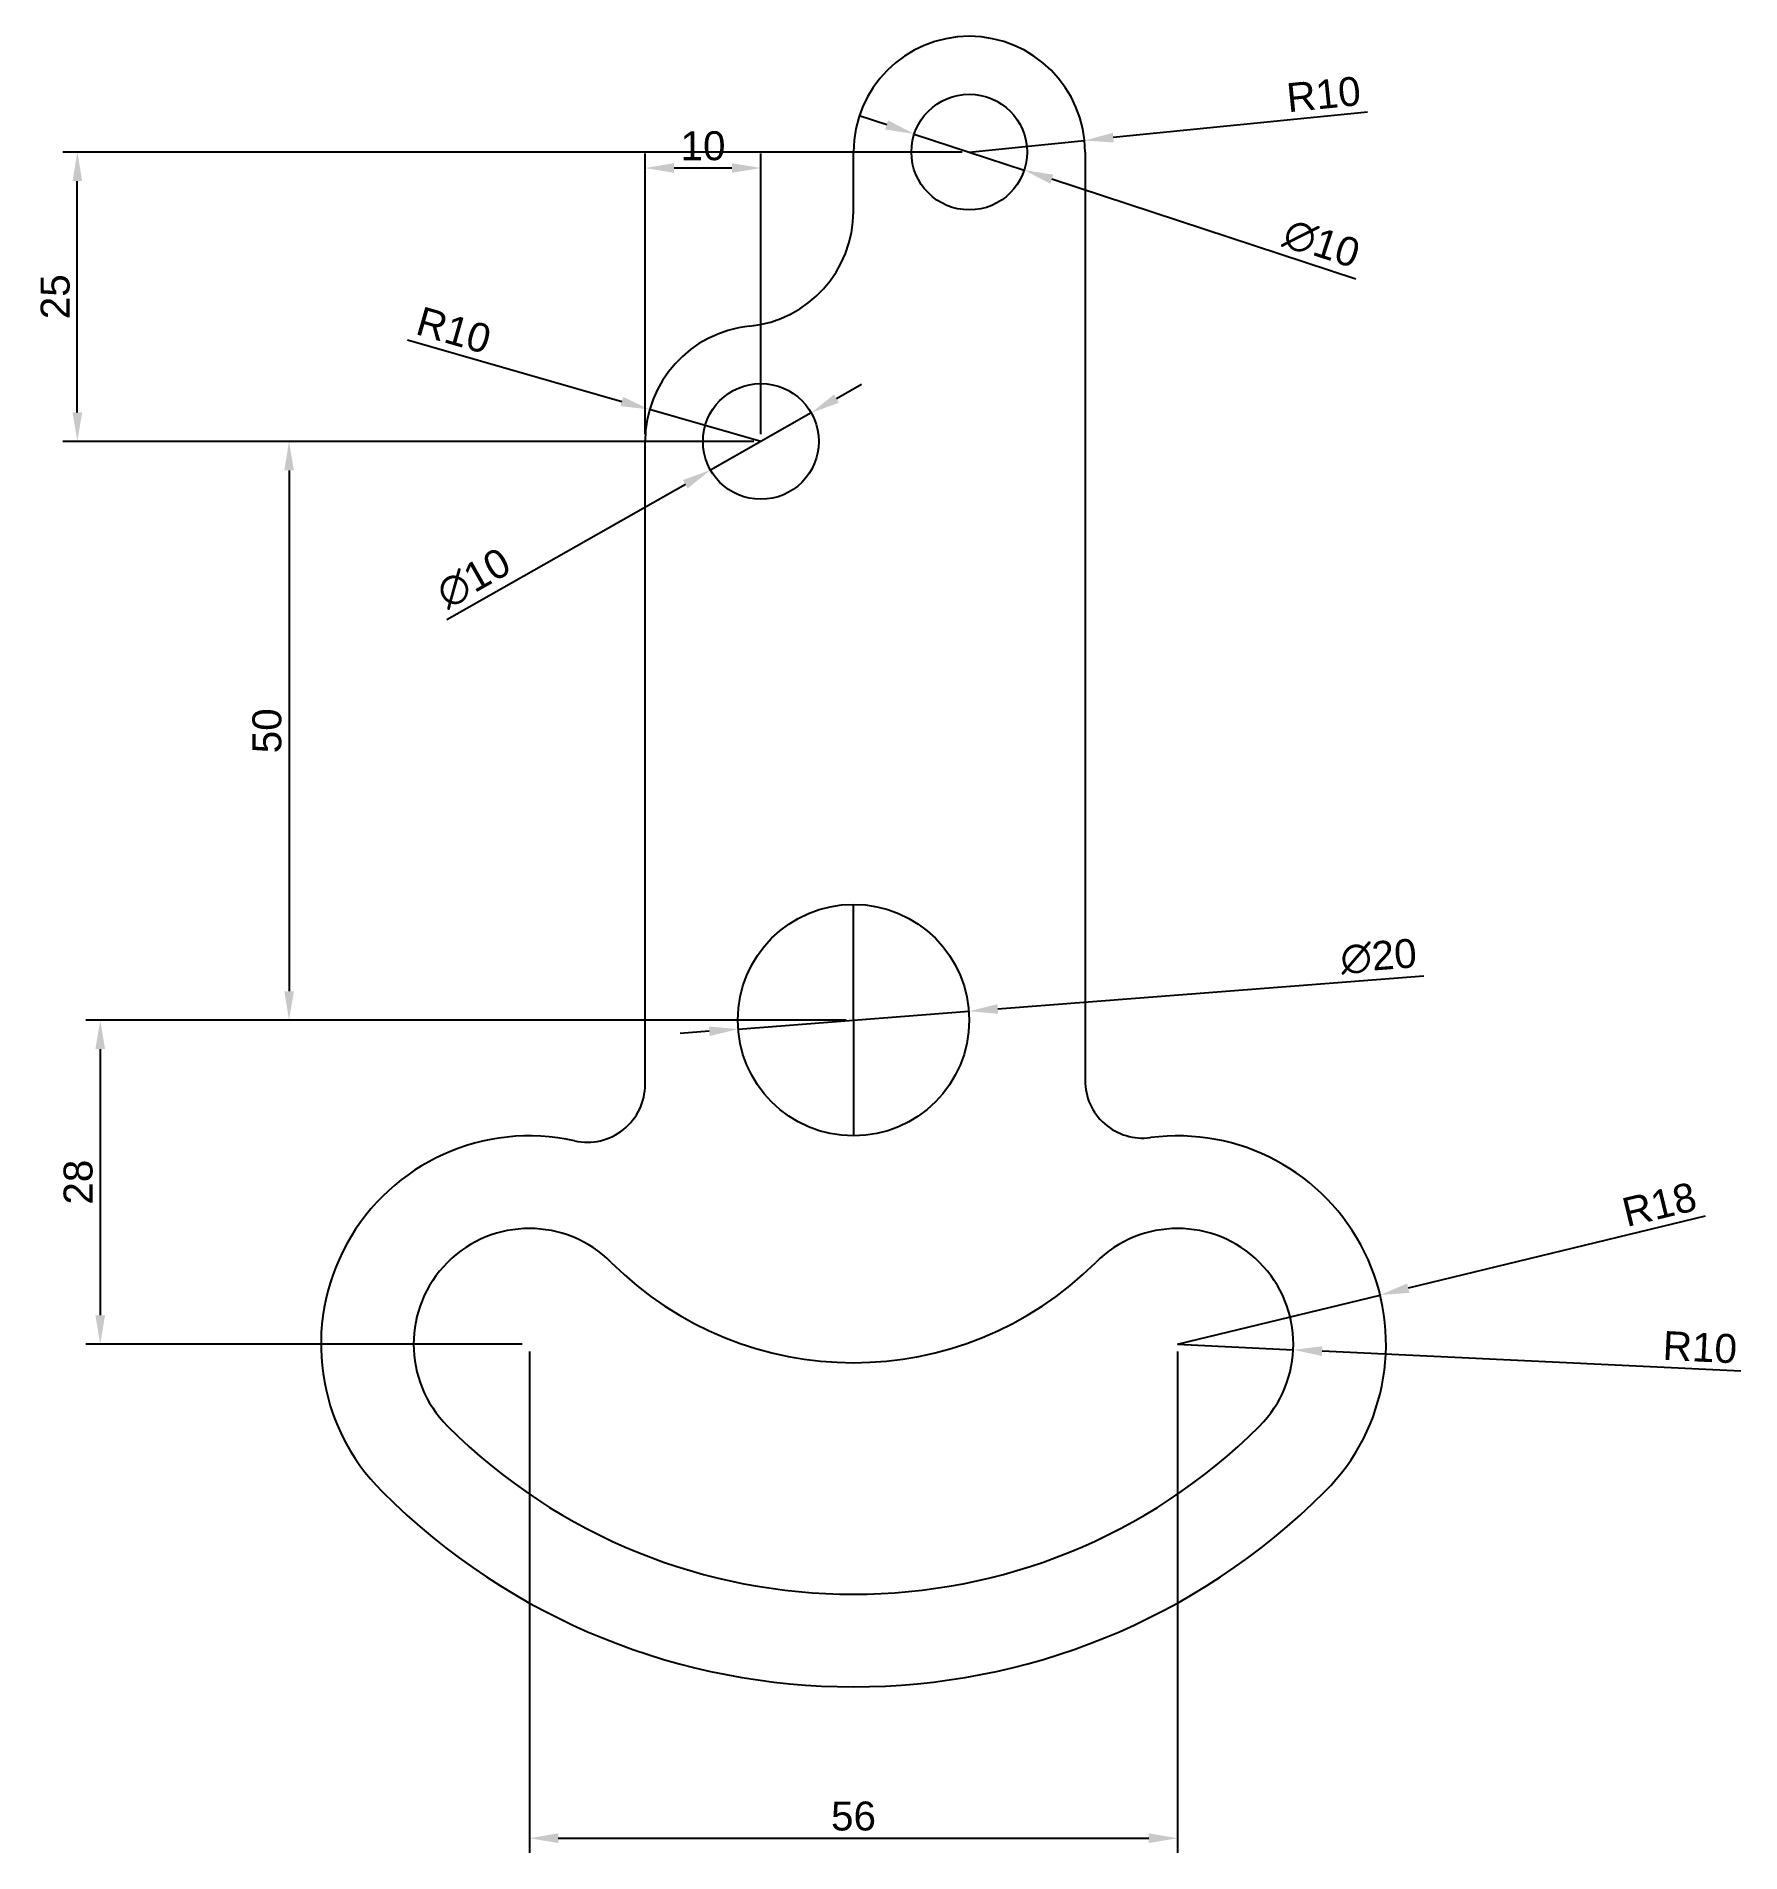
# Model space of a CAD drawing. Header units: millimetres. Extents: x -71 to 77, y -72 to 85.
import ezdxf

# ---------------------------------------------------------------- set-up
doc = ezdxf.new("R2010")
doc.units = ezdxf.units.MM
doc.styles.get("Standard").update_dxf_attribs({"font": 'arial.ttf'})
doc.dimstyles.new('ISO-25', dxfattribs={"dimtxt": 2.5, "dimasz": 2.5, "dimexe": 1.25, "dimexo": 0.625, "dimtad": 1, "dimtxsty": 'Standard', "dimcen": 2.5, "dimadec": 0, "dimazin": 0, "dimtfac": 1, "dimtmove": 0, "dimatfit": 3, "dimfxl": 1, "dimarcsym": 0})

# ---------------------------------------------------------------- blocks, each defined once
blk = doc.blocks.new('*D2')
at = {"color": 0, "lineweight": -2, "transparency": 16777216}
for p, q in [((-18, 50.62), (-18, 74.87)), ((-8, 50.62), (-8, 74.87)), ((-10.5, 73.62), (-15.5, 73.62))]:
    blk.add_line(p, q, dxfattribs=at)
at = {"color": 0, "transparency": 16777216}
for points in [[(-15.5, 74.04), (-15.5, 73.21), (-18, 73.62)], [(-10.5, 74.04), (-10.5, 73.21), (-8, 73.62)]]:
    blk.add_solid(points, dxfattribs=at)
at = {"layer": 'Defpoints', "color": 0, "transparency": 16777216}
for p in [(-18, 73.62), (-18, 50), (-8, 50)]:
    blk.add_point(p, dxfattribs=at)
at = {"color": 0, "transparency": 16777216, "insert": (-13, 75.53), "char_height": 2.5, "attachment_point": 5}
blk.add_mtext('10', dxfattribs=at)
blk = doc.blocks.new('*D3')
at = {"color": 0, "lineweight": -2, "transparency": 16777216}
for p, q in [((-8.62, 50), (-50.01, 50)), ((-48.76, 47.5), (-48.76, 2.5)), ((-0.63, 0), (-50.01, 0))]:
    blk.add_line(p, q, dxfattribs=at)
at = {"color": 0, "transparency": 16777216}
for points in [[(-49.17, 47.5), (-48.34, 47.5), (-48.76, 50)], [(-49.17, 2.5), (-48.34, 2.5), (-48.76, 0)]]:
    blk.add_solid(points, dxfattribs=at)
at = {"layer": 'Defpoints', "color": 0, "transparency": 16777216}
for p in [(-8, 50), (0, 0), (-48.76, 0)]:
    blk.add_point(p, dxfattribs=at)
at = {"color": 0, "transparency": 16777216, "insert": (-50.66, 25), "char_height": 2.5, "attachment_point": 5, "rotation": 90}
blk.add_mtext('50', dxfattribs=at)
blk = doc.blocks.new('*D4')
at = {"color": 0, "lineweight": -2, "transparency": 16777216}
for p, q in [((-0.63, 0), (-66.32, 0)), ((-65.07, -2.5), (-65.07, -25.5)), ((-28.63, -28), (-66.32, -28))]:
    blk.add_line(p, q, dxfattribs=at)
at = {"color": 0, "transparency": 16777216}
for points in [[(-65.49, -2.5), (-64.65, -2.5), (-65.07, 0)], [(-65.49, -25.5), (-64.65, -25.5), (-65.07, -28)]]:
    blk.add_solid(points, dxfattribs=at)
at = {"layer": 'Defpoints', "color": 0, "transparency": 16777216}
for p in [(0, 0), (-65.07, -28), (-28, -28)]:
    blk.add_point(p, dxfattribs=at)
at = {"color": 0, "transparency": 16777216, "insert": (-66.97, -14), "char_height": 2.5, "attachment_point": 5, "rotation": 90}
blk.add_mtext('28', dxfattribs=at)
blk = doc.blocks.new('*D5')
at = {"color": 0, "lineweight": -2, "transparency": 16777216}
for p, q in [((9.38, 75), (-68.3, 75)), ((-67.05, 52.5), (-67.05, 72.5)), ((-8.62, 50), (-68.3, 50))]:
    blk.add_line(p, q, dxfattribs=at)
at = {"color": 0, "transparency": 16777216}
for points in [[(-67.46, 72.5), (-66.63, 72.5), (-67.05, 75)], [(-67.46, 52.5), (-66.63, 52.5), (-67.05, 50)]]:
    blk.add_solid(points, dxfattribs=at)
at = {"layer": 'Defpoints', "color": 0, "transparency": 16777216}
for p in [(-67.05, 75), (10, 75), (-8, 50)]:
    blk.add_point(p, dxfattribs=at)
at = {"color": 0, "transparency": 16777216, "insert": (-68.95, 62.5), "char_height": 2.5, "attachment_point": 5, "rotation": 90}
blk.add_mtext('25', dxfattribs=at)
blk = doc.blocks.new('*D6')
at = {"color": 0, "lineweight": -2, "transparency": 16777216}
for p, q in [((-28, -28.62), (-28, -71.93)), ((28, -28.62), (28, -71.93)), ((-25.5, -70.68), (25.5, -70.68))]:
    blk.add_line(p, q, dxfattribs=at)
at = {"color": 0, "transparency": 16777216}
for points in [[(-25.5, -70.26), (-25.5, -71.1), (-28, -70.68)], [(25.5, -70.26), (25.5, -71.1), (28, -70.68)]]:
    blk.add_solid(points, dxfattribs=at)
at = {"layer": 'Defpoints', "color": 0, "transparency": 16777216}
for p in [(-28, -28), (28, -28), (28, -70.68)]:
    blk.add_point(p, dxfattribs=at)
at = {"color": 0, "transparency": 16777216, "insert": (0, -68.78), "char_height": 2.5, "attachment_point": 5}
blk.add_mtext('56', dxfattribs=at)
blk = doc.blocks.new('*D7')
at = {"color": 0, "lineweight": -2, "transparency": 16777216}
for p, q in [((2.87, 77.34), (0.5, 78.12)), ((5.25, 76.56), (14.75, 73.44)), ((43.39, 64.03), (17.13, 72.66))]:
    blk.add_line(p, q, dxfattribs=at)
at = {"color": 0, "transparency": 16777216}
for points in [[(3, 77.74), (2.74, 76.95), (5.25, 76.56)], [(17.26, 73.05), (17, 72.26), (14.75, 73.44)]]:
    blk.add_solid(points, dxfattribs=at)
at = {"layer": 'Defpoints', "color": 0, "transparency": 16777216}
for p in [(5.25, 76.56), (14.75, 73.44)]:
    blk.add_point(p, dxfattribs=at)
at = {"color": 0, "transparency": 16777216, "insert": (40.43, 67.08), "char_height": 2.5, "attachment_point": 5, "rotation": 341.8127}
blk.add_mtext('∅10', dxfattribs=at)
blk = doc.blocks.new('*D8')
at = {"color": 0, "lineweight": -2, "transparency": 16777216}
for p, q in [((44.39, 78.45), (22.44, 76.25)), ((10, 75), (19.95, 76))]:
    blk.add_line(p, q, dxfattribs=at)
at = {"color": 0, "transparency": 16777216}
blk.add_solid([(22.4, 76.66), (22.48, 75.83), (19.95, 76)], dxfattribs=at)
at = {"layer": 'Defpoints', "color": 0, "transparency": 16777216}
for p in [(19.95, 76), (10, 75)]:
    blk.add_point(p, dxfattribs=at)
at = {"color": 0, "transparency": 16777216, "insert": (40.61, 79.98), "char_height": 2.5, "attachment_point": 5, "rotation": 5.7228}
blk.add_mtext('R10', dxfattribs=at)
blk = doc.blocks.new('*D9')
at = {"color": 0, "lineweight": -2, "transparency": 16777216}
for p, q in [((-1.48, 53.7), (0.7, 54.94)), ((-3.65, 52.47), (-12.35, 47.53)), ((-35.12, 34.61), (-14.52, 46.3))]:
    blk.add_line(p, q, dxfattribs=at)
at = {"color": 0, "transparency": 16777216}
for points in [[(-1.68, 54.06), (-1.27, 53.34), (-3.65, 52.47)], [(-14.73, 46.66), (-14.32, 45.94), (-12.35, 47.53)]]:
    blk.add_solid(points, dxfattribs=at)
at = {"layer": 'Defpoints', "color": 0, "transparency": 16777216}
for p in [(-3.65, 52.47), (-12.35, 47.53)]:
    blk.add_point(p, dxfattribs=at)
at = {"color": 0, "transparency": 16777216, "insert": (-32.81, 38.18), "char_height": 2.5, "attachment_point": 5, "rotation": 29.5794}
blk.add_mtext('∅10', dxfattribs=at)
blk = doc.blocks.new('*D10')
at = {"color": 0, "lineweight": -2, "transparency": 16777216}
for p, q in [((-38.53, 58.77), (-20.01, 53.45)), ((-8, 50), (-17.61, 52.76))]:
    blk.add_line(p, q, dxfattribs=at)
at = {"color": 0, "transparency": 16777216}
blk.add_solid([(-19.9, 53.85), (-20.13, 53.05), (-17.61, 52.76)], dxfattribs=at)
at = {"layer": 'Defpoints', "color": 0, "transparency": 16777216}
for p in [(-17.61, 52.76), (-8, 50)]:
    blk.add_point(p, dxfattribs=at)
at = {"color": 0, "transparency": 16777216, "insert": (-34.53, 59.6), "char_height": 2.5, "attachment_point": 5, "rotation": 343.971}
blk.add_mtext('R10', dxfattribs=at)
blk = doc.blocks.new('*D11')
at = {"color": 0, "lineweight": -2, "transparency": 16777216}
for p, q in [((49.27, 3.81), (12.46, 0.96)), ((-9.97, -0.77), (9.97, 0.77)), ((-12.46, -0.96), (-14.96, -1.16))]:
    blk.add_line(p, q, dxfattribs=at)
at = {"color": 0, "transparency": 16777216}
for points in [[(12.43, 1.38), (12.49, 0.55), (9.97, 0.77)], [(-12.49, -0.55), (-12.43, -1.38), (-9.97, -0.77)]]:
    blk.add_solid(points, dxfattribs=at)
at = {"layer": 'Defpoints', "color": 0, "transparency": 16777216}
for p in [(9.97, 0.77), (-9.97, -0.77)]:
    blk.add_point(p, dxfattribs=at)
at = {"color": 0, "transparency": 16777216, "insert": (45.36, 5.49), "char_height": 2.5, "attachment_point": 5, "rotation": 4.4269}
blk.add_mtext('∅20', dxfattribs=at)
blk = doc.blocks.new('*D12')
at = {"color": 0, "lineweight": -2, "transparency": 16777216}
for p, q in [((73.57, -16.93), (47.92, -23.16)), ((28, -28), (45.49, -23.75))]:
    blk.add_line(p, q, dxfattribs=at)
at = {"color": 0, "transparency": 16777216}
blk.add_solid([(47.82, -22.75), (48.02, -23.56), (45.49, -23.75)], dxfattribs=at)
at = {"layer": 'Defpoints', "color": 0, "transparency": 16777216}
for p in [(45.49, -23.75), (28, -28)]:
    blk.add_point(p, dxfattribs=at)
at = {"color": 0, "transparency": 16777216, "insert": (69.61, -15.93), "char_height": 2.5, "attachment_point": 5, "rotation": 13.6577}
blk.add_mtext('R18', dxfattribs=at)
blk = doc.blocks.new('*D13')
at = {"color": 0, "lineweight": -2, "transparency": 16777216}
for p, q in [((28, -28), (37.99, -28.48)), ((76.64, -30.34), (40.49, -28.6))]:
    blk.add_line(p, q, dxfattribs=at)
at = {"color": 0, "transparency": 16777216}
blk.add_solid([(40.51, -28.18), (40.47, -29.02), (37.99, -28.48)], dxfattribs=at)
at = {"layer": 'Defpoints', "color": 0, "transparency": 16777216}
for p in [(28, -28), (37.99, -28.48)]:
    blk.add_point(p, dxfattribs=at)
at = {"color": 0, "transparency": 16777216, "insert": (73.12, -28.27), "char_height": 2.5, "attachment_point": 5, "rotation": 357.2461}
blk.add_mtext('R10', dxfattribs=at)

msp = doc.modelspace()

# ---------------------------------------------------------------- linework, layer by layer
for p, q in [((0, 69.9), (0, 75)), ((20, 75), (20, -5.196)), ((-18, -5.55), (-18, 50)), ((0, 0), (0, 10)), ((0, 0), (0, -10))]:
    msp.add_line(p, q)
for centre, radius in [((10, 75), 5), ((-8, 50), 5), ((0, 0), 10)]:
    msp.add_circle(centre, radius)
for centre, radius, start, end in [((10, 75), 10, 0, 180), ((-10, 69.9), 10, 275.73917, 0), ((-8, 50), 10, 95.73917, 180), ((-23, -5.55), 5, 257.44414, 0), ((25, -5.196), 5, 180, 277.49472), ((-28, -28), 18, 77.44414, 225), ((28, -28), 18, 315, 97.49472), ((-28, -28), 10, 45, 225), ((28, -28), 10, 315, 135), ((0, 0), 29.598, 225, 315), ((0, 0), 49.598, 225, 315), ((0, 0), 57.598, 225, 315)]:
    msp.add_arc(centre, radius, start, end)

# ---------------------------------------------------------------- dimensions: what is measured, and where the dimension line sits
for center, mpoint, picture, middle in [((10, 75), (19.95, 75.997), '*D8', (40.804, 78.087)), ((-8, 50), (-17.611, 52.761), '*D10', (-35.06, 57.774)), ((28, -28), (45.491, -23.75), '*D12', (70.058, -17.78)), ((28, -28), (37.988, -28.48), '*D13', (73.033, -30.166))]:
    dim = msp.add_radius_dim(center=center, mpoint=mpoint, dimstyle='ISO-25')
    dim.commit()
    dim.dimension.update_dxf_attribs({"geometry": picture, "text_midpoint": middle, "dimtype": 164})
for base, p1, p2, picture, middle in [((-18, 73.625), (-8, 50), (-18, 50), '*D2', (-13, 75.526)), ((28, -70.679), (-28, -28), (28, -28), '*D6', (0, -68.778))]:
    dim = msp.add_linear_dim(base=base, p1=p1, p2=p2, dimstyle='ISO-25')
    dim.commit()
    dim.dimension.update_dxf_attribs({"geometry": picture, "text_midpoint": middle})
for p1, p2, picture, middle in [((5.25, 76.561), (14.75, 73.439), '*D7', (39.812, 65.206)), ((-3.652, 52.468), (-12.348, 47.532), '*D9', (-31.837, 36.47)), ((-9.97, -0.772), (9.97, 0.772), '*D11', (45.514, 3.524))]:
    dim = msp.add_diameter_dim_2p(p1=p1, p2=p2, dimstyle='ISO-25')
    dim.commit()
    dim.dimension.update_dxf_attribs({"geometry": picture, "text_midpoint": middle, "dimtype": 163})
for base, p1, p2, picture, middle in [((-67.048, 75), (-8, 50), (10, 75), '*D5', (-68.95, 62.5)), ((-48.757, 0), (-8, 50), (0, 0), '*D3', (-50.659, 25)), ((-65.071, -28), (0, 0), (-28, -28), '*D4', (-66.972, -14))]:
    dim = msp.add_linear_dim(base=base, p1=p1, p2=p2, angle=90, dimstyle='ISO-25')
    dim.commit()
    dim.dimension.update_dxf_attribs({"geometry": picture, "text_midpoint": middle})

doc.saveas('drawing.dxf')
